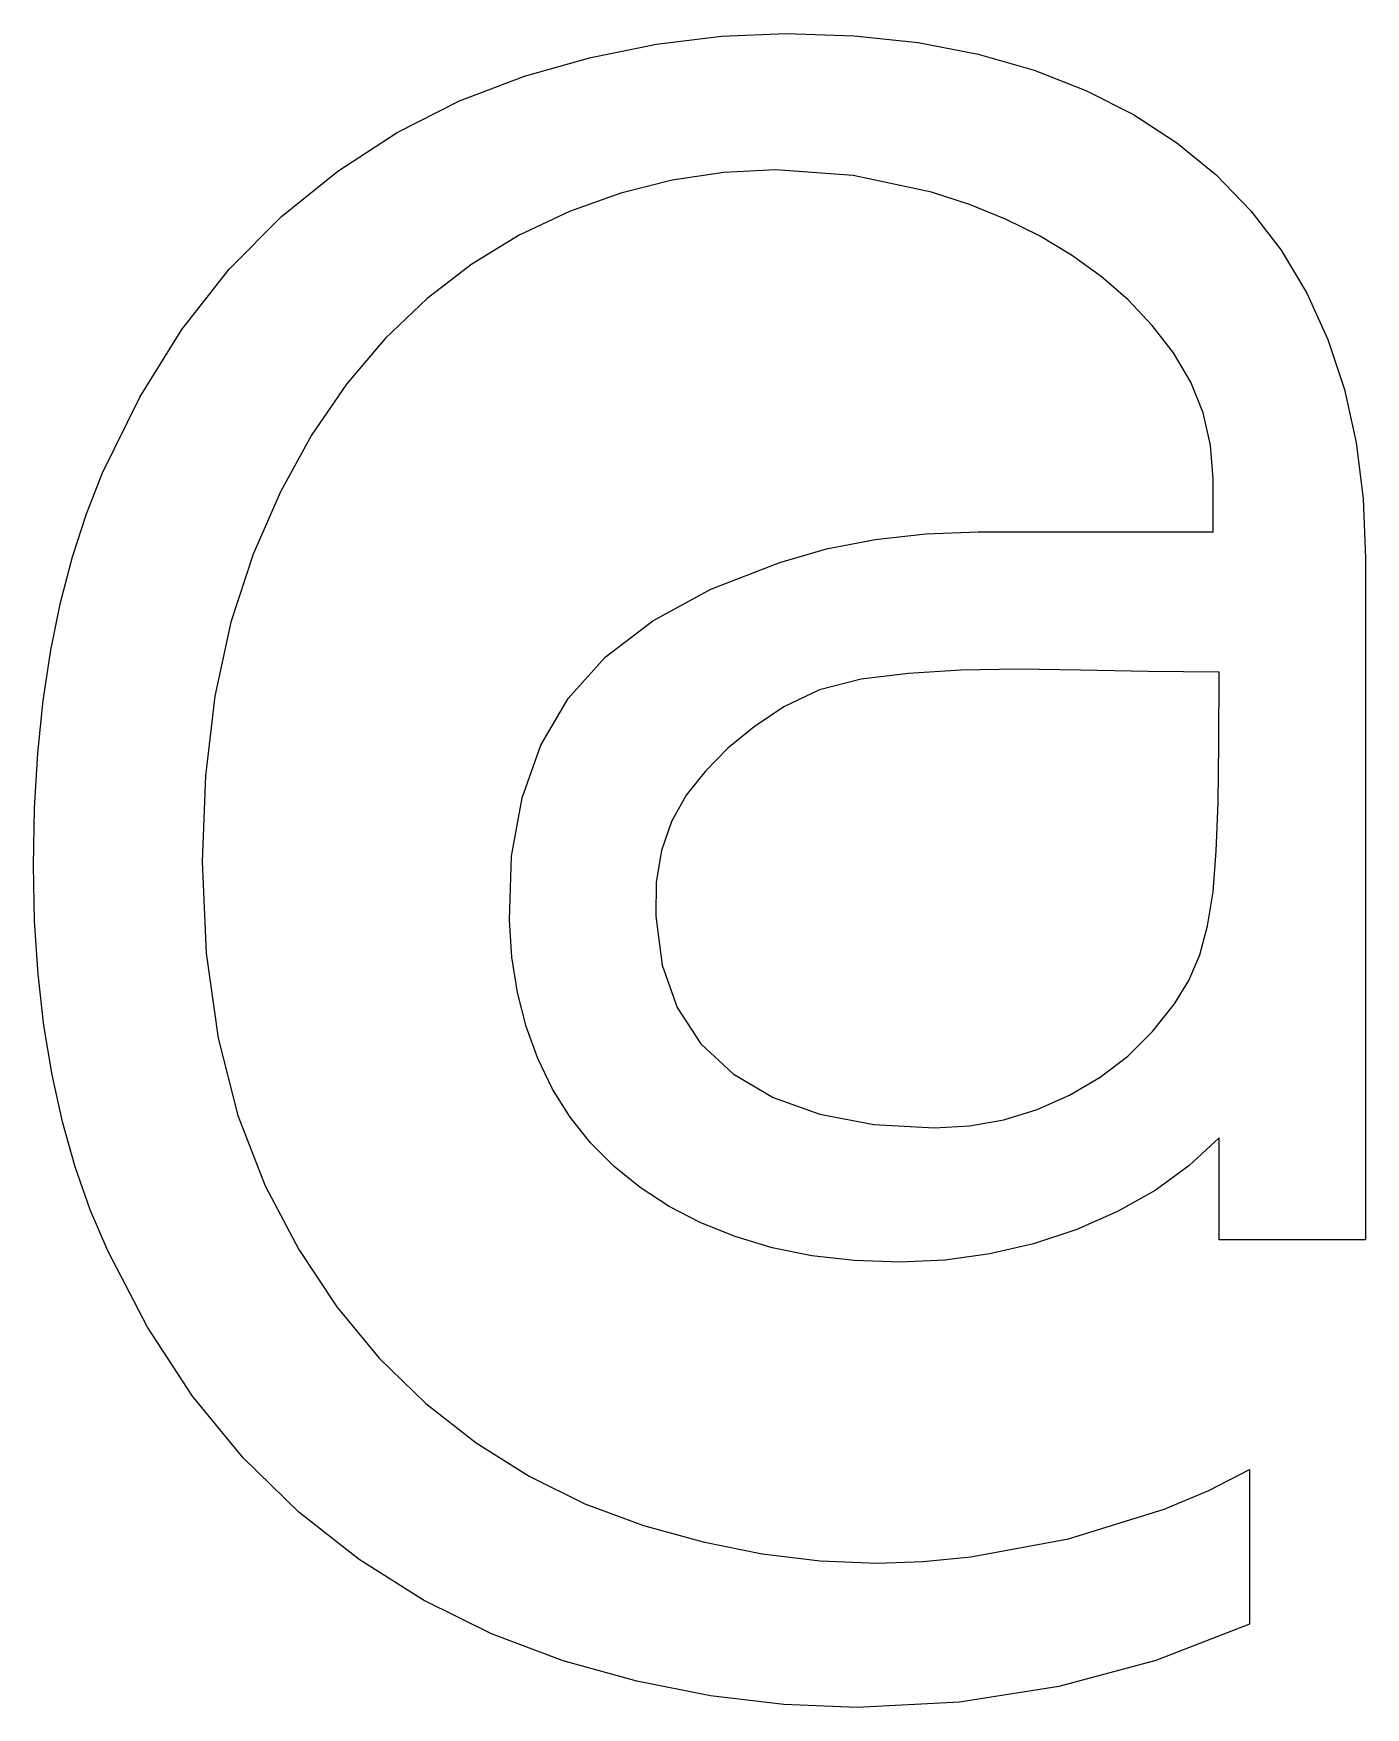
# Model space of a CAD drawing. Extents: x 0.8 to 9.9, y -1.2 to 10.2.
import ezdxf

# ---------------------------------------------------------------- set-up
doc = ezdxf.new("R2010")
doc.units = 0
doc.layers.get('0').update_dxf_attribs({"linetype": 'CONTINUOUS'})

msp = doc.modelspace()

# ---------------------------------------------------------------- linework, layer by layer
at = {"color": 0}
for p, q in [((5.0191, 10.1215), (5.46311, 10.1762)), ((5.46311, 10.1762), (5.90278, 10.1944)), ((5.90278, 10.1944), (6.36806, 10.1788)), ((6.36806, 10.1788), (6.80556, 10.1319)), ((4.57075, 10.0304), (5.0191, 10.1215)), ((6.80556, 10.1319), (7.21528, 10.0538)), ((4.11806, 9.90278), (4.57075, 10.0304)), ((7.21528, 10.0538), (7.59722, 9.94444)), ((3.67312, 9.7335), (4.11806, 9.90278)), ((7.59722, 9.94444), (7.9509, 9.80599)), ((3.24821, 9.51736), (3.67312, 9.7335)), ((7.9509, 9.80599), (8.27604, 9.64063)), ((8.27604, 9.64063), (8.57249, 9.44835)), ((2.84326, 9.25433), (3.24821, 9.51736)), ((8.57249, 9.44835), (8.84028, 9.22917)), ((5.83333, 9.26389), (5.4796, 9.24615)), ((6.36279, 9.22569), (5.83333, 9.26389)), ((2.45833, 8.94444), (2.84326, 9.25433)), ((5.12674, 9.19276), (4.77474, 9.10379)), ((5.4796, 9.24615), (5.12674, 9.19276)), ((6.89583, 9.11111), (6.36279, 9.22569)), ((8.84028, 9.22917), (9.07807, 8.98443)), ((4.77474, 9.10379), (4.42361, 8.97917)), ((7.15625, 9.02696), (6.89583, 9.11111)), ((2.10069, 8.58507), (2.45833, 8.94444)), ((4.42361, 8.97917), (4.08197, 8.81814)), ((7.40278, 8.92708), (7.15625, 9.02696)), ((7.63542, 8.81164), (7.40278, 8.92708)), ((9.07807, 8.98443), (9.28472, 8.71533)), ((4.08197, 8.81814), (3.75868, 8.61979)), ((7.85417, 8.68056), (7.63542, 8.81164)), ((9.28472, 8.71533), (9.46007, 8.42193)), ((1.77778, 8.17361), (2.10069, 8.58507)), ((3.75868, 8.61979), (3.45356, 8.38411)), ((8.05638, 8.53478), (7.85417, 8.68056)), ((8.23953, 8.37506), (8.05638, 8.53478)), ((3.45356, 8.38411), (3.16667, 8.11111)), ((8.4036, 8.20144), (8.23953, 8.37506)), ((9.46007, 8.42193), (9.60417, 8.10417)), ((1.48958, 7.71007), (1.77778, 8.17361)), ((8.54861, 8.01389), (8.4036, 8.20144)), ((3.16667, 8.11111), (2.90186, 7.8004)), ((8.6671, 7.81429), (8.54861, 8.01389)), ((9.60417, 8.10417), (9.71653, 7.76346)), ((2.90186, 7.8004), (2.66319, 7.45144)), ((8.75174, 7.60422), (8.6671, 7.81429)), ((1.23611, 7.19444), (1.48958, 7.71007)), ((9.71653, 7.76346), (9.79682, 7.40104)), ((8.80251, 7.38374), (8.75174, 7.60422)), ((2.66319, 7.45144), (2.45053, 7.06429)), ((8.81944, 7.15278), (8.80251, 7.38374)), ((9.79682, 7.40104), (9.845, 7.01693)), ((1.12538, 6.91564), (1.23611, 7.19444)), ((8.81944, 6.79167), (8.81944, 7.15278)), ((2.45053, 7.06429), (2.26389, 6.63889)), ((9.845, 7.01693), (9.86111, 6.61111)), ((1.02946, 6.62071), (1.12538, 6.91564)), ((6.51215, 6.73958), (6.85721, 6.77864)), ((6.85721, 6.77864), (7.21528, 6.79167)), ((7.21528, 6.79167), (8.81944, 6.79167)), ((2.26389, 6.63889), (2.11193, 6.17447)), ((5.86111, 6.58333), (6.18012, 6.67447)), ((6.18012, 6.67447), (6.51215, 6.73958)), ((0.948296, 6.30974), (1.02946, 6.62071)), ((5.39057, 6.40022), (5.86111, 6.58333)), ((9.86111, 6.61111), (9.86111, 1.95833)), ((0.88189, 5.98269), (0.948296, 6.30974)), ((4.99306, 6.18408), (5.39057, 6.40022)), ((2.11193, 6.17447), (2.00342, 5.67014)), ((4.6684, 5.93494), (4.99306, 6.18408)), ((0.83024, 5.6396), (0.88189, 5.98269)), ((4.41667, 5.65278), (4.6684, 5.93494)), ((7.09722, 5.84722), (6.73958, 5.82465)), ((7.48958, 5.85422), (7.09722, 5.84722)), ((7.91667, 5.84722), (7.48958, 5.85422)), ((8.37494, 5.83681), (7.91667, 5.84722)), ((8.86111, 5.83333), (8.37494, 5.83681)), ((8.85932, 5.34722), (8.86111, 5.83333)), ((6.41667, 5.78472), (6.13189, 5.7136)), ((6.73958, 5.82465), (6.41667, 5.78472)), ((0.793349, 5.28043), (0.83024, 5.6396)), ((2.00342, 5.67014), (1.93832, 5.12586)), ((4.22999, 5.33419), (4.41667, 5.65278)), ((6.13189, 5.7136), (5.88889, 5.59722)), ((5.88889, 5.59722), (5.68571, 5.4605)), ((5.68571, 5.4605), (5.50689, 5.31424)), ((0.771213, 4.90522), (0.793349, 5.28043)), ((4.10069, 4.97569), (4.22999, 5.33419)), ((5.50689, 5.31424), (5.35238, 5.15842)), ((8.85417, 4.94444), (8.85932, 5.34722)), ((5.35238, 5.15842), (5.22222, 4.99306)), ((1.93832, 5.12586), (1.91667, 4.54167)), ((4.02864, 4.57725), (4.10069, 4.97569)), ((5.22222, 4.99306), (5.12067, 4.81386)), ((8.84201, 4.61117), (8.85417, 4.94444)), ((0.763889, 4.51389), (0.771213, 4.90522)), ((5.12067, 4.81386), (5.05208, 4.61632)), ((4.01389, 4.13889), (4.02864, 4.57725)), ((5.05208, 4.61632), (5.0165, 4.40061)), ((8.81944, 4.33333), (8.84201, 4.61117)), ((0.77181, 4.13553), (0.763889, 4.51389)), ((1.91667, 4.54167), (1.94353, 3.91363)), ((5.0165, 4.40061), (5.01389, 4.16667)), ((8.78299, 4.10075), (8.81944, 4.33333)), ((0.795572, 3.77126), (0.77181, 4.13553)), ((4.03119, 3.88715), (4.01389, 4.13889)), ((5.01389, 4.16667), (5.05724, 3.83382)), ((8.72917, 3.90278), (8.78299, 4.10075)), ((1.94353, 3.91363), (2.02425, 3.33507)), ((4.06939, 3.64583), (4.03119, 3.88715)), ((8.65446, 3.72917), (8.72917, 3.90278)), ((5.05724, 3.83382), (5.15967, 3.54346)), ((0.835178, 3.42111), (0.795572, 3.77126)), ((8.55556, 3.56944), (8.65446, 3.72917)), ((4.12842, 3.41499), (4.06939, 3.64583)), ((5.15967, 3.54346), (5.32113, 3.29563)), ((8.40668, 3.37939), (8.55556, 3.56944)), ((0.890625, 3.08507), (0.835178, 3.42111)), ((2.02425, 3.33507), (2.15881, 2.80604)), ((4.20833, 3.19444), (4.12842, 3.41499)), ((8.23785, 3.21186), (8.40668, 3.37939)), ((5.32113, 3.29563), (5.54167, 3.09028)), ((8.04904, 3.06689), (8.23785, 3.21186)), ((4.3086, 2.98697), (4.20833, 3.19444)), ((5.54167, 3.09028), (5.81511, 2.92925)), ((0.961914, 2.76313), (0.890625, 3.08507)), ((4.42882, 2.79514), (4.3086, 2.98697)), ((7.84028, 2.94444), (8.04904, 3.06689)), ((5.81511, 2.92925), (6.13542, 2.81424)), ((7.61843, 2.84722), (7.84028, 2.94444)), ((1.04904, 2.45529), (0.961914, 2.76313)), ((2.15881, 2.80604), (2.34722, 2.32639)), ((4.56901, 2.61897), (4.42882, 2.79514)), ((6.13542, 2.81424), (6.50261, 2.74522)), ((6.50261, 2.74522), (6.91667, 2.72222)), ((7.15662, 2.73611), (7.39057, 2.77778)), ((7.39057, 2.77778), (7.61843, 2.84722)), ((6.91667, 2.72222), (7.15662, 2.73611)), ((8.86111, 2.65278), (8.65446, 2.46272)), ((8.86111, 1.95833), (8.86111, 2.65278)), ((4.72917, 2.45833), (4.56901, 2.61897)), ((1.15202, 2.16157), (1.04904, 2.45529)), ((4.90836, 2.31381), (4.72917, 2.45833)), ((8.65446, 2.46272), (8.42356, 2.29519)), ((2.34722, 2.32639), (2.57725, 1.89236)), ((5.1059, 2.18576), (4.90836, 2.31381)), ((8.42356, 2.29519), (8.16835, 2.15022)), ((5.32161, 2.07422), (5.1059, 2.18576)), ((1.27083, 1.88194), (1.15202, 2.16157)), ((5.55556, 1.97917), (5.32161, 2.07422)), ((8.16835, 2.15022), (7.88889, 2.02778)), ((5.80811, 1.90326), (5.55556, 1.97917)), ((7.88889, 2.02778), (7.59461, 1.93056)), ((9.86111, 1.95833), (8.86111, 1.95833)), ((1.54249, 1.3616), (1.27083, 1.88194)), ((2.57725, 1.89236), (2.83681, 1.5)), ((6.07981, 1.84901), (5.80811, 1.90326)), ((6.37061, 1.81646), (6.07981, 1.84901)), ((7.29514, 1.86111), (6.99044, 1.81944)), ((7.59461, 1.93056), (7.29514, 1.86111)), ((6.68056, 1.80556), (6.37061, 1.81646)), ((6.99044, 1.81944), (6.68056, 1.80556)), ((2.83681, 1.5), (3.12586, 1.14936)), ((1.85069, 0.890625), (1.54249, 1.3616)), ((3.12586, 1.14936), (3.44444, 0.840278)), ((2.19531, 0.469183), (1.85069, 0.890625)), ((3.44444, 0.840278), (3.78733, 0.572049)), ((3.78733, 0.572049), (4.14931, 0.34375)), ((2.57639, 0.097222), (2.19531, 0.469183)), ((4.14931, 0.34375), (4.53039, 0.155382)), ((8.79161, 0.244846), (9.06944, 0.388889)), ((9.06944, 0.388889), (9.06944, -0.666667)), ((8.48611, 0.118056), (8.79161, 0.244846)), ((4.53039, 0.155382), (4.93056, 0.006944)), ((7.83333, -0.083333), (8.48611, 0.118056)), ((2.98867, -0.226508), (2.57639, 0.097222)), ((4.93056, 0.006944), (5.33767, -0.105414)), ((5.33767, -0.105414), (5.73958, -0.18571)), ((7.16667, -0.208333), (7.83333, -0.083333)), ((3.42708, -0.503472), (2.98867, -0.226508)), ((5.73958, -0.18571), (6.13628, -0.233886)), ((6.84028, -0.239583), (7.16667, -0.208333)), ((6.13628, -0.233886), (6.52778, -0.25)), ((6.52778, -0.25), (6.84028, -0.239583)), ((3.8915, -0.733507), (3.42708, -0.503472)), ((9.06944, -0.666667), (8.4279, -0.915744)), ((4.38194, -0.916667), (3.8915, -0.733507)), ((4.88493, -1.05637), (4.38194, -0.916667)), ((8.4279, -0.915744), (7.76731, -1.0937)), ((5.3871, -1.1562), (4.88493, -1.05637)), ((7.76731, -1.0937), (7.08762, -1.20047)), ((5.8884, -1.21609), (5.3871, -1.1562)), ((6.38889, -1.23611), (5.8884, -1.21609)), ((7.08762, -1.20047), (6.38889, -1.23611))]:
    msp.add_line(p, q, dxfattribs=at)

doc.saveas('drawing.dxf')
